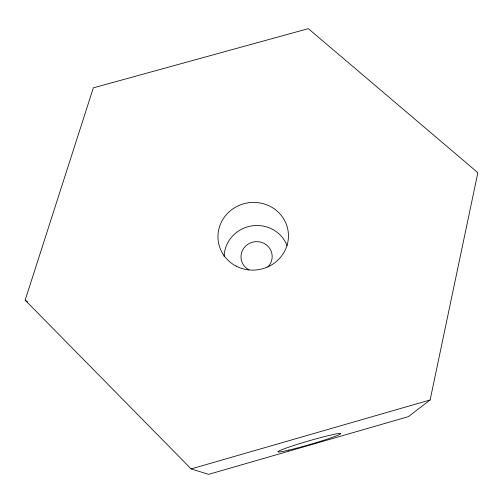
<?xml version="1.0" encoding="UTF-8"?>
<svg xmlns="http://www.w3.org/2000/svg" width="503" height="503" viewBox="0 0 503 503"><rect width="100%" height="100%" fill="white"/><g stroke="black" fill="none" stroke-linecap="round" stroke-linejoin="round"><path stroke-width="0.75" d="M430.128 399.96L477.85 172.674L308.326 28.646L93.351 87.849L25.15 300.153L191.146 468.915L208.6 474.354L408.398 416.641L430.128 399.96L191.146 468.915M25.15 300.153L27.671 302.02M248.91 269.897A15.618 15.052 -9.4 0 1 243.716 248.331A15.618 15.052 -9.4 0 1 266.464 244.917A15.618 15.052 -9.4 0 1 267.772 267.068M224.112 256.624A32.55 31.375 -9.4 0 1 251.242 225.992A32.55 31.375 -9.4 0 1 287.131 245.69M236.196 266.144A35.292 33.82 -9.4 0 0 288.452 235.115A35.292 33.82 -9.4 0 0 234.964 207.532A35.292 33.82 -9.4 0 0 236.196 266.144M288.766 450.128A32.689 1.88 -16.2 0 0 340.166 434.139A32.689 1.88 -16.2 0 0 299.103 443.809A32.689 1.88 -16.2 0 0 288.766 450.128"/></g></svg>
